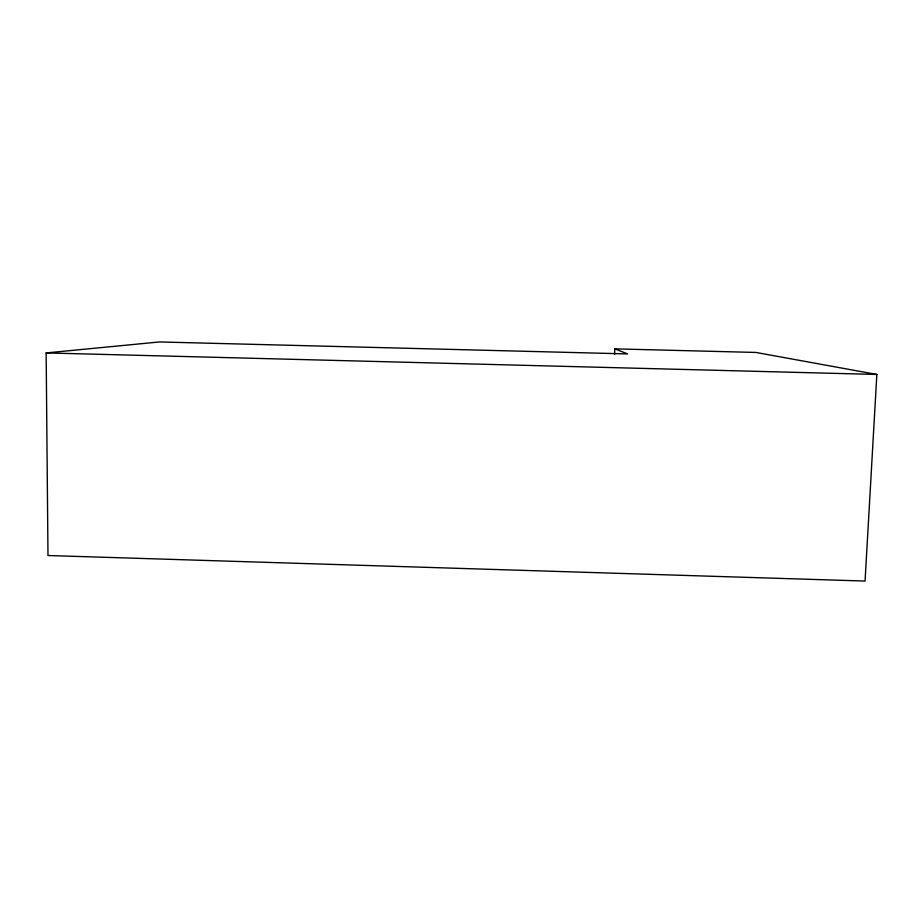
<?xml version="1.0" encoding="UTF-8"?>
<svg xmlns="http://www.w3.org/2000/svg" width="923" height="923" viewBox="0 0 923 923"><rect width="100%" height="100%" fill="white"/><g stroke="black" fill="none" stroke-linecap="round" stroke-linejoin="round"><path stroke-width="1.38" d="M614.626 354.524L614.822 348.859L755.925 352.448L876.85 374.461L865.059 581.052L47.984 555.519L46.15 352.932L159.437 341.948L627.628 353.913L614.822 348.859M46.15 352.932L876.85 374.461"/></g></svg>
